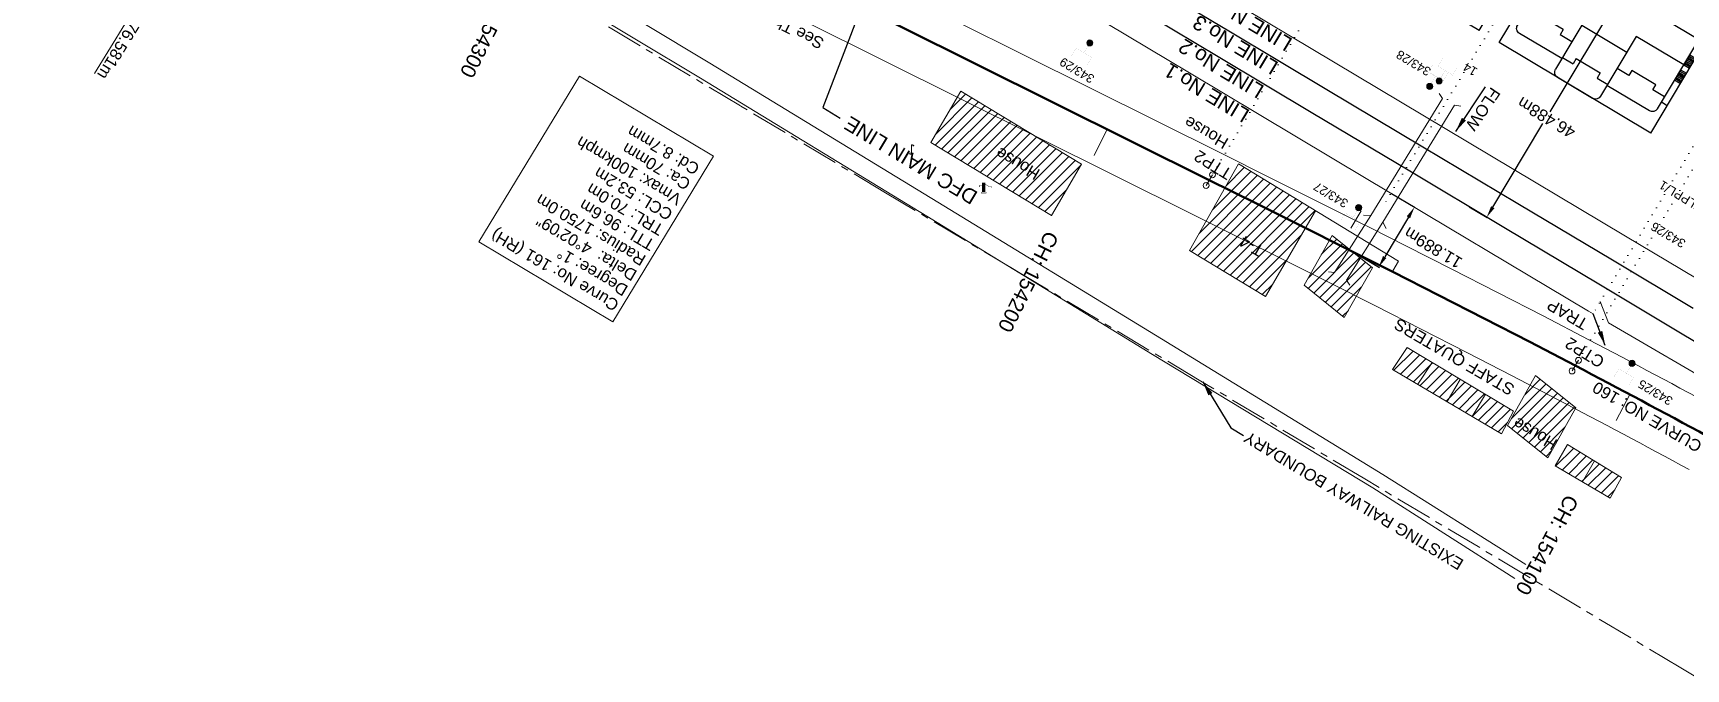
# Model space of a CAD drawing. Header units: metres. Extents: x 597821 to 610090, y 3402206 to 3407451.
# Drawn here: x 607879.9 to 608161.8, y 3403323.1 to 3403431.6 of the extents above; entities that cross this region are included whole.
import ezdxf
from ezdxf.enums import TextEntityAlignment as Align

# ---------------------------------------------------------------- set-up
doc = ezdxf.new("R2010")
doc.units = ezdxf.units.M
doc.header["$MEASUREMENT"] = 0
doc.linetypes.add('CENTER', pattern=[2, 1.25, -0.25, 0.25, -0.25])
doc.linetypes.add('DOT', pattern=[0.25, 0, -0.25])
doc.layers.get('Defpoints').update_dxf_attribs({"color": 5})
for name, color, linetype, lineweight in [('Cardinal_Leader', 10, 'Continuous', 0), ("CHAWAPAIL STN. SRJ's", 7, 'Continuous', 0), ('Compound Wall', 7, 'Continuous', 0), ('DFCC BOUNDARY', 6, 'CENTER', 0), ('Exg track', 7, 'Continuous', 0), ('Existing IR Track', 143, 'Continuous', 0), ('Grill', 7, 'Continuous', 0), ('Hand_Pump', 8, 'Continuous', 0), ('Lamp_Post', 8, 'Continuous', 0), ("NEW CHAWAPAIL STN. SRJ's", 10, 'Continuous', 0), ('OHE MAST', 7, 'Continuous', 0), ('Proposed Chainage', 10, 'Continuous', 0), ('Proposed Curve_Details', 10, 'Continuous', 0), ('PROPOSED DFCC TRACK', 1, 'Continuous', 0), ('proposed structure', 1, 'Continuous', 0), ('Residential Building Pucca', 7, 'Continuous', 0), ('SRJ CH. in Station', 7, 'Continuous', 0), ('Subroad Edge', 34, 'Continuous', 0), ('Text1', 7, 'Continuous', 0)]:
    doc.layers.add(name, color=color, linetype=linetype, lineweight=lineweight)
doc.layers.add('Existing Railway Boundary', color=7, linetype='CENTER')
doc.styles.add('ARIAL', font='arial.ttf')
doc.styles.get("Standard").update_dxf_attribs({"font": 'arial.ttf'})
doc.styles.add('Style-Arial', font='arial.ttf')
doc.linetypes.add('F-LINE', pattern='A,0.6,["X",Standard,S=0.3,R=0,X=0,Y=-0.15],0.1', length=0.7)
doc.dimstyles.new('DIM', dxfattribs={"dimtxt": 2.5, "dimasz": 2.5, "dimexe": 0.18, "dimexo": 0.0625, "dimgap": 0.09, "dimtad": 0, "dimtih": 1, "dimtoh": 1, "dimdec": 3, "dimzin": 0, "dimdsep": 46, "dimtxsty": 'Standard', "dimcen": 0.09, "dimadec": 0, "dimazin": 0, "dimtfac": 1, "dimtdec": 3, "dimtofl": 0, "dimtmove": 0, "dimatfit": 3, "dimfxl": 1, "dimtolj": 1, "dimtzin": 0, "dimarcsym": 0})
doc.dimstyles.new('ISO-25', dxfattribs={"dimtxt": 2.5, "dimasz": 2.5, "dimexe": 1.25, "dimexo": 0.625, "dimtad": 1, "dimtxsty": 'Standard', "dimcen": 2.5, "dimadec": 0, "dimazin": 0, "dimtfac": 1, "dimtmove": 0, "dimatfit": 3, "dimfxl": 1, "dimarcsym": 0})
doc.dimstyles.get("Standard").update_dxf_attribs({"dimtxt": 0.18, "dimasz": 0.18, "dimexe": 0.18, "dimexo": 0.0625, "dimgap": 0.09, "dimtad": 0, "dimtih": 1, "dimtoh": 1, "dimdec": 4, "dimzin": 0, "dimdsep": 46, "dimtxsty": 'Standard', "dimcen": 0.09, "dimadec": 0, "dimazin": 0, "dimtfac": 1, "dimtdec": 4, "dimtofl": 0, "dimtmove": 0, "dimatfit": 3, "dimfxl": 1, "dimtolj": 1, "dimtzin": 0, "dimarcsym": 0})
pattern_1 = [(45, (0, 0), (-0.8838834765, 0.8838834765), [])]

# ---------------------------------------------------------------- blocks, each defined once
blk = doc.blocks.new('*D4')
at = {"layer": 'Defpoints', "color": 0, "transparency": 16777216}
for p in [(608111.48, 3403404.24), (608105.39, 3403394.03), (608109.39, 3403391.64)]:
    blk.add_point(p, dxfattribs=at)
at = {"layer": 'PROPOSED DFCC TRACK', "color": 0, "lineweight": -2, "transparency": 16777216}
for p, q in [((608111.59, 3403404.17), (608115.59, 3403401.79)), ((608114.46, 3403400.13), (608110.41, 3403393.36)), ((608105.5, 3403393.96), (608109.5, 3403391.58))]:
    blk.add_line(p, q, dxfattribs=at)
at = {"layer": 'PROPOSED DFCC TRACK', "color": 0, "transparency": 16777216}
for points in [[(608114.17, 3403400.3), (608114.74, 3403399.96), (608115.48, 3403401.85)], [(608110.13, 3403393.53), (608110.7, 3403393.19), (608109.39, 3403391.64)]]:
    blk.add_solid(points, dxfattribs=at)
at = {"layer": 'PROPOSED DFCC TRACK', "color": 0, "lineweight": 0, "transparency": 16777216, "insert": (608118.68, 3403394.94), "char_height": 2, "attachment_point": 5, "rotation": 149, "style": 'Style-Arial'}
blk.add_mtext('\\A1;11.889m', dxfattribs=at)
blk = doc.blocks.new('TerminatorOpen_0.5')
at = {"color": 0, "linetype": 'ByBlock', "lineweight": -2}
for q in [(-1, 0.25), (-1, 0), (-1, -0.25)]:
    blk.add_line((0, 0), q, dxfattribs=at)
blk = doc.blocks.new('HP')
at = {"color": 8}
for points, const_width in [([(-0.75, 1.03), (-0.75, 1.29), (0, 1.29)], 0.108), ([(0, 0.17), (0, 1.76)], 0.541), ([(-0.04, 1.67), (1.03, 1.06), (1.42, 1.03)], 0.0676)]:
    blk.add_lwpolyline(points, dxfattribs=dict(at, const_width=const_width))
at = {"color": 8, "const_width": 0.0676}
blk.add_lwpolyline([(0, 0.17), (-0.41, 0.17), (-0.41, 0), (0.41, 0), (0.41, 0.17)], close=True, dxfattribs=at)
blk = doc.blocks.new('LP')
for points in [[(0, 0), (0, 1.5)], [(0.25, 1.35), (0.44, 1.35)]]:
    blk.add_lwpolyline(points)
for centre, radius, start, end in [((0.07, 0.99), 0.519, 57.6425, 97.3165), ((0.34, 1.33), 0.094, 11.7012, 168.0476)]:
    blk.add_arc(centre, radius, start, end)
at = {"extrusion": (0, 0, -1)}
blk.add_ellipse((0, 0.01), major_axis=(0.308, 0), ratio=0.400495, dxfattribs=at)
blk.add_ellipse((0.35, 1.36), major_axis=(0.0017, 0.0438), ratio=0.461056, start_param=1.74022, end_param=4.575836)
blk = doc.blocks.new('OHE MAST')
h = blk.add_hatch(color=7)
h.dxf.hatch_style = 1
edge = h.paths.add_edge_path()
edge.add_arc((0, 0), 0.514, 0, 360)
at = {"const_width": 0.01}
for points in [[(1.5, 3.5), (1.5, 2), (-1.5, 2), (-1.5, 3.5)], [(0, 2), (0, 0)]]:
    blk.add_lwpolyline(points, dxfattribs=at)
blk.add_circle((0, 0), 0.514)
blk = doc.blocks.new('*D91')
at = {"layer": 'Defpoints', "color": 0, "transparency": 16777216}
for p in [(608148.58, 3403441.89), (608124.71, 3403402), (608127.82, 3403400.14)]:
    blk.add_point(p, dxfattribs=at)
at = {"layer": 'Text1', "color": 0, "lineweight": -2, "transparency": 16777216}
for p, q in [((608148.69, 3403441.82), (608151.8, 3403439.96)), ((608150.66, 3403438.31), (608138.58, 3403418.13)), ((608128.84, 3403401.85), (608137.41, 3403416.16)), ((608124.82, 3403401.93), (608127.92, 3403400.07))]:
    blk.add_line(p, q, dxfattribs=at)
at = {"layer": 'Text1', "color": 0, "transparency": 16777216}
for points in [[(608150.38, 3403438.48), (608150.95, 3403438.14), (608151.69, 3403440.03)], [(608128.56, 3403402.02), (608129.13, 3403401.68), (608127.82, 3403400.14)]]:
    blk.add_solid(points, dxfattribs=at)
at = {"layer": 'Text1', "color": 0, "lineweight": 0, "transparency": 16777216, "insert": (608138, 3403417.15), "char_height": 2, "attachment_point": 5, "rotation": 149, "style": 'Style-Arial'}
blk.add_mtext('\\A1;46.488m', dxfattribs=at)
blk = doc.blocks.new('A$C7A1F303B')
at = {"layer": 'proposed structure', "color": 1, "lineweight": 25, "extrusion": (-0.002425, 0.000759779, 0.999997)}
for p, q in [((10.34, 31.99, 100.43), (0, 17.42, 100.42)), ((8.9, 27.98, 100.43), (0.94, 16.76, 100.42)), ((7.17, 27.53, 100.43), (8.11, 26.86, 100.43)), ((3.76, 22.72, 100.42), (4.7, 22.06, 100.43)), ((3.91, 22.93, 100.42), (4.84, 22.26, 100.43)), ((4.05, 23.13, 100.42), (4.99, 22.46, 100.43)), ((4.2, 23.33, 100.42), (5.13, 22.67, 100.43)), ((4.34, 23.54, 100.42), (5.28, 22.87, 100.43)), ((4.48, 23.74, 100.42), (5.42, 23.08, 100.43)), ((4.63, 23.95, 100.42), (5.57, 23.28, 100.43)), ((1.74, 19.87, 100.42), (2.67, 19.2, 100.42)), ((1.88, 20.07, 100.42), (2.82, 19.41, 100.42)), ((2.03, 20.28, 100.42), (2.96, 19.61, 100.42)), ((2.17, 20.48, 100.42), (3.11, 19.81, 100.42)), ((2.31, 20.68, 100.42), (3.25, 20.02, 100.42)), ((2.46, 20.89, 100.42), (3.4, 20.22, 100.42)), ((2.6, 21.09, 100.42), (3.54, 20.43, 100.42)), ((2.75, 21.29, 100.42), (3.69, 20.63, 100.42)), ((2.89, 21.5, 100.42), (3.83, 20.83, 100.42)), ((3.47, 22.31, 100.42), (4.41, 21.65, 100.43)), ((3.62, 22.52, 100.42), (4.55, 21.85, 100.43))]:
    blk.add_line(p, q, dxfattribs=at)
at = {"layer": 'proposed structure', "color": 1, "lineweight": 25, "extrusion": (0.020092, 0.004589, 0.999788)}
for p, q in [((34.88, 14.57, 99.75), (10.34, 31.99, 100.16)), ((17.15, 23.33, 100.06), (10.29, 28.21, 100.18)), ((9.43, 24.7, 100.21), (7.53, 26.04, 100.25)), ((9.43, 24.7, 100.21), (8.84, 23.87, 100.23)), ((12.72, 21.11, 100.16), (8.84, 23.87, 100.23)), ((11.51, 15.38, 100.21), (18.38, 25.06, 100.03)), ((17.01, 23.13, 100.07), (18.72, 21.92, 100.04)), ((19.77, 25.29, 100), (25.45, 21.26, 99.91)), ((11.51, 15.38, 100.21), (3.83, 20.83, 100.34)), ((12.72, 21.11, 100.16), (13.31, 21.94, 100.15)), ((15.21, 20.59, 100.12), (13.31, 21.94, 100.15)), ((18.14, 21.09, 100.06), (18.72, 21.92, 100.04)), ((18.14, 21.09, 100.06), (22.02, 18.33, 99.99)), ((18.82, 10.2, 100.09), (25.68, 19.87, 99.91)), ((13.31, 17.92, 100.17), (20.62, 12.74, 100.04)), ((22.02, 18.33, 99.99), (22.6, 19.16, 99.97)), ((22.6, 19.16, 99.97), (24.32, 17.95, 99.95)), ((31.32, 13.27, 99.83), (24.46, 18.15, 99.94)), ((8.62, 11.3, 100.29), (0.94, 16.76, 100.42)), ((24.41, 14.06, 99.96), (22.51, 15.41, 99.99)), ((34.88, 14.57, 99.75), (24.54, 0, 100.02)), ((24.54, 0, 100.02), (8.62, 11.3, 100.29)), ((31.56, 11.88, 99.83), (23.61, 0.67, 100.04)), ((23.83, 13.23, 99.98), (24.41, 14.06, 99.96)), ((27.71, 10.47, 99.91), (23.83, 13.23, 99.98)), ((28.3, 11.3, 99.9), (27.71, 10.47, 99.91)), ((30.2, 9.95, 99.86), (28.3, 11.3, 99.9)), ((26.5, 4.74, 99.96), (18.82, 10.2, 100.09)), ((30.77, 10.77, 99.85), (31.71, 10.1, 99.83)), ((27.22, 5.76, 99.94), (28.16, 5.1, 99.93)), ((27.37, 5.97, 99.94), (28.3, 5.3, 99.92)), ((27.51, 6.17, 99.94), (28.45, 5.5, 99.92)), ((27.66, 6.37, 99.93), (28.59, 5.71, 99.92)), ((27.8, 6.58, 99.93), (28.74, 5.91, 99.91)), ((27.94, 6.78, 99.92), (28.88, 6.12, 99.91)), ((28.09, 6.99, 99.92), (29.03, 6.32, 99.9)), ((28.23, 7.19, 99.92), (29.17, 6.52, 99.9)), ((25.34, 3.11, 99.99), (26.28, 2.45, 99.98)), ((25.49, 3.32, 99.99), (26.42, 2.65, 99.97)), ((25.63, 3.52, 99.99), (26.57, 2.85, 99.97)), ((25.77, 3.72, 99.98), (26.71, 3.06, 99.97)), ((25.92, 3.93, 99.98), (26.86, 3.26, 99.96)), ((26.06, 4.13, 99.97), (27, 3.47, 99.96)), ((26.21, 4.34, 99.97), (27.15, 3.67, 99.95)), ((26.35, 4.54, 99.97), (27.29, 3.87, 99.95)), ((26.5, 4.74, 99.96), (27.44, 4.08, 99.95)), ((27.08, 5.56, 99.95), (28.01, 4.89, 99.93))]:
    blk.add_line(p, q, dxfattribs=at)
at = {"layer": 'proposed structure', "color": 1, "lineweight": 25, "extrusion": (-7.63247e-06, -2.39472e-05, 1)}
blk.add_line((0, 17.42, 100.42), (0.94, 16.76, 100.42), dxfattribs=at)
at = {"layer": 'proposed structure', "color": 1, "lineweight": 25, "extrusion": (0.020092, 0.004589, 0.999788)}
for centre, start, end in [((24.54, -13.5, 100.49), 311.7721, 41.7721), ((19.59, -22.09, 100.49), 311.7721, 41.7721), ((14.4, -26.73, 100.49), 221.7721, 311.7721), ((5.3, -30.68, 100.49), 221.7721, 311.7721)]:
    blk.add_arc(centre, 1, start, end, dxfattribs=at)

msp = doc.modelspace()

# ---------------------------------------------------------------- hatches: boundary and pattern name
at = {"layer": 'Text1'}
h = msp.add_hatch(dxfattribs=at)
h.set_pattern_fill('ANSI31', color=3, scale=10)
h.set_pattern_definition(pattern_1)
h.paths.add_polyline_path([(608038.1031, 3403421.6434), (608032.9714, 3403412.887), (608053.5915, 3403400.4192), (608058.7233, 3403409.1755)])
h.paths.add_polyline_path([(608052.5064, 3403408.3278), (608044.654, 3403412.9123), (608043.1166, 3403410.2791), (608050.9691, 3403405.6946)], flags=24)
h = msp.add_hatch(dxfattribs=at)
h.set_pattern_fill('ANSI31', color=3, scale=10)
h.set_pattern_definition(pattern_1)
h.paths.add_polyline_path([(608086.0833, 3403398.1022), (608080.6874, 3403400.7943), (608077.1269, 3403394.4931), (608090.0947, 3403386.6004), (608094.366, 3403393.9624), (608093.9077, 3403394.1923)])
h.paths.add_polyline_path([(608094.3664, 3403393.9631), (608096.88, 3403398.2954), (608096.1455, 3403398.6636), (608088.3183, 3403402.5748), (608083.1505, 3403405.1532), (608080.6874, 3403400.7943), (608086.0833, 3403398.1022)])
h.paths.add_polyline_path([(608096.1455, 3403398.6636), (608096.88, 3403398.2954), (608098.5948, 3403401.251), (608085.4565, 3403409.2341), (608083.1505, 3403405.1532), (608088.3183, 3403402.5748)])
h.paths.add_polyline_path([(608090.7071, 3403395.2028), (608086.2242, 3403397.8201), (608084.7116, 3403395.2293), (608089.1945, 3403392.612)], flags=24)
h = msp.add_hatch(dxfattribs=at)
h.set_pattern_fill('ANSI31', color=3, scale=10)
h.set_pattern_definition([(45, (-34.7198, 23.9162), (-0.8838834765, 0.8838834765), [])])
edge = h.paths.add_edge_path()
edge.add_line((608096.656, 3403388.5266), (608101.433, 3403397.045))
edge.add_line((608103.5284, 3403383.0136), (608096.656, 3403388.5266))
edge.add_line((608108.3053, 3403391.532), (608103.5284, 3403383.0136))
edge.add_line((608101.433, 3403397.045), (608108.3053, 3403391.532))
h = msp.add_hatch(dxfattribs=at)
h.set_pattern_fill('ANSI31', color=3, scale=10)
h.set_pattern_definition(pattern_1)
h.paths.add_polyline_path([(608111.7639, 3403374.1789), (608114.2196, 3403377.9016), (608132.3744, 3403367.077), (608130.3315, 3403363.1928)])
h = msp.add_hatch(dxfattribs=at)
h.set_pattern_fill('ANSI31', color=3, scale=10)
h.set_pattern_definition(pattern_1)
edge = h.paths.add_edge_path()
edge.add_line((608131.3759, 3403364.6104), (608136.1528, 3403373.1288))
edge.add_line((608138.2483, 3403359.0974), (608131.3759, 3403364.6104))
edge.add_line((608143.0252, 3403367.6158), (608138.2483, 3403359.0974))
edge.add_line((608136.1528, 3403373.1288), (608143.0252, 3403367.6158))
h = msp.add_hatch(dxfattribs=at)
h.set_pattern_fill('ANSI31', color=3, scale=10)
h.set_pattern_definition([(45, (3.1416, -1.919), (-0.8838834765, 0.8838834765), [])])
h.paths.add_polyline_path([(608141.6075, 3403361.3859), (608150.8253, 3403355.7552), (608148.902, 3403352.2112), (608139.4914, 3403357.7073)])

# ---------------------------------------------------------------- linework, layer by layer
at = {"layer": 'Cardinal_Leader', "linetype": 'Continuous', "lineweight": 13}
for p, q in [((608079.9447, 3403405.5709), (608081.0327, 3403407.3916)), ((608142.3738, 3403373.9097), (608143.4619, 3403375.7305))]:
    msp.add_line(p, q, dxfattribs=at)
for centre in [(608081.0327, 3403407.3916), (608079.9447, 3403405.5709), (608143.4619, 3403375.7305), (608142.3738, 3403373.9097)]:
    msp.add_circle(centre, 0.5, dxfattribs=at)
at = {"layer": "CHAWAPAIL STN. SRJ's", "linetype": 'DOT', "lineweight": 13, "ltscale": 5, "flags": 128}
msp.add_lwpolyline([(608151.8996, 3403462.8541), (608149.2571, 3403458.4826), (608145.6374, 3403460.7093), (608110.5103, 3403402.657)], dxfattribs=at)
at = {"layer": "CHAWAPAIL STN. SRJ's", "linetype": 'DOT', "lineweight": 13, "ltscale": 5, "elevation": 0.081, "flags": 128}
msp.add_lwpolyline([(608182.3734, 3403444.6093), (608145.9653, 3403383.6697)], dxfattribs=at)
at = {"layer": 'Compound Wall'}
msp.add_polyline3d([(608104.6333, 3403398.2594, 265.2107), (608106.4056, 3403401.2341, 264.6895)], dxfattribs=at)
at = {"layer": 'Exg track', "lineweight": 15}
for p, q in [((608147.1909, 3403385.7701), (608148.5928, 3403382.1366)), ((608145.9653, 3403383.6697, 0.081), (608147.3672, 3403380.0362, 0.081))]:
    msp.add_line(p, q, dxfattribs=at)
at = {"layer": 'Existing IR Track', "color": 0, "lineweight": 20, "flags": 128}
for points in [[(608187.902, 3403375.2636), (608151.5167, 3403396.9152), (608086.4235, 3403435.7831), (608056.7796, 3403453.4972), (608031.8518, 3403468.4243), (608012.9231, 3403479.7069), (607975.9689, 3403501.7758), (607956.1825, 3403513.6224), (607936.3775, 3403525.4876), (607916.8375, 3403537.1673), (607899.659, 3403547.5073), (607879.377, 3403559.6085), (607862.2113, 3403569.8569), (607844.4569, 3403580.4738), (607828.8824, 3403589.8264), (607809.379, 3403601.4936), (607791.9107, 3403611.9358), (607773.1687, 3403623.2026), (607759.7901, 3403631.2413), (607739.2471, 3403643.525), (607722.3299, 3403653.5866)], [(608145.9653, 3403383.6697), (608145.1533, 3403384.1435), (608107.2322, 3403406.7721), (608077.1122, 3403424.809), (608048.9418, 3403441.6816), (608028.7206, 3403453.8546), (608009.5482, 3403465.3257), (607999.9832, 3403471.033), (607981.9504, 3403481.8659), (607967.9877, 3403490.2163), (607949.1946, 3403501.4065), (607926.8519, 3403514.7494), (607908.8396, 3403525.5435), (607890.4199, 3403536.5796), (607871.5161, 3403547.8865), (607855.0867, 3403557.649), (607837.0381, 3403568.5038), (607819.5812, 3403578.9165), (607801.5152, 3403589.7056), (607785.097, 3403599.5287), (607764.9084, 3403611.5797), (607751.7691, 3403619.4251), (607731.5539, 3403631.4851)], [(608251.8545, 3403325.9672), (608222.2986, 3403341.8834), (608219.9458, 3403343.0072), (608216.8169, 3403344.597), (608210.6906, 3403347.5186), (608189.1933, 3403358.4469), (608148.5928, 3403382.1366)]]:
    msp.add_lwpolyline(points, dxfattribs=at)
at = {"layer": 'Existing IR Track', "color": 0, "lineweight": 25, "flags": 128}
for points in [[(608163.0209, 3403384.5647), (608149.253, 3403392.8035), (608133.1137, 3403402.4273), (608116.9102, 3403412.0895), (608100.5498, 3403421.8888), (608084.103, 3403431.7437), (608069.1691, 3403440.6578), (608054.167, 3403449.6128), (608029.322, 3403464.5008), (608010.4231, 3403475.8438), (608006.3658, 3403478.277), (607987.3072, 3403489.7199), (607973.099, 3403498.1886), (607953.8044, 3403509.6915), (607932.1823, 3403522.5789), (607914.3945, 3403533.2082), (607896.6199, 3403543.9107), (607876.7913, 3403555.7505)], [(608191.4116, 3403362.138), (608160.6071, 3403380.5312), (608147.2148, 3403388.5271), (608130.7101, 3403398.4046), (608114.4058, 3403408.1623), (608098.1416, 3403417.8652), (608082.0197, 3403427.4872), (608066.7525, 3403436.6154), (608051.5213, 3403445.7222), (608026.9257, 3403460.44), (608008.1768, 3403471.6857), (608002.8781, 3403474.8569), (607984.5464, 3403485.8427), (607970.6918, 3403494.1213), (607951.5286, 3403505.5588), (607929.5354, 3403518.6739), (607911.5987, 3403529.3824), (607893.3567, 3403540.369), (607874.2672, 3403551.8113)]]:
    msp.add_lwpolyline(points, dxfattribs=at)
at = {"layer": 'Existing IR Track', "color": 0, "linetype": 'Continuous', "lineweight": 20, "flags": 128}
msp.add_lwpolyline([(608106.7909, 3403400.4725), (608108.027, 3403400.4561), (608120.2835, 3403420.3965), (608119.7046, 3403421.2755)], dxfattribs=at)
at = {"layer": 'Existing IR Track', "color": 0, "linetype": 'Continuous', "lineweight": 20, "elevation": 0.001, "flags": 128}
msp.add_lwpolyline([(608110.648, 3403398.203), (608110.0723, 3403399.297), (608122.3287, 3403419.2373), (608123.3747, 3403419.1206)], dxfattribs=at)
at = {"layer": 'Existing Railway Boundary', "color": 36, "lineweight": 20, "ltscale": 5}
msp.add_lwpolyline([(608183.3848, 3403309.7999), (608160.9566, 3403323.2523), (608107.0112, 3403355.483), (608078.7719, 3403372.3635), (608047.5152, 3403391.0269), (608025.2825, 3403404.3205), (608000.5419, 3403419.1267), (607962.3206, 3403442.0412), (607918.2384, 3403468.3597), (607908.5225, 3403452.0667), (607756.2131, 3403543.6905), (607765.5086, 3403559.4423), (607571.8471, 3403673.7258)], dxfattribs=at)
at = {"layer": 'Grill', "color": 1, "linetype": 'F-LINE', "lineweight": 13, "ltscale": 2}
for points in [[(608108.0858, 3403398.2668), (608106.2125, 3403399.2103), (608098.3833, 3403403.1348), (608090.5533, 3403407.0475), (608082.7209, 3403410.9553), (608003.4475, 3403450.4965), (607995.6183, 3403454.4027), (607987.7968, 3403458.3112), (607979.9815, 3403462.2287), (607972.1764, 3403466.1595), (607964.384, 3403470.1084), (607956.6067, 3403474.0803), (607948.8471, 3403478.0798), (607941.1021, 3403482.1149, -0.00760414), (607894.4722, 3403507.4621), (607886.8741, 3403511.7673), (607879.2978, 3403516.1041), (607871.7352, 3403520.4708), (607864.1835, 3403524.8626), (607856.6402, 3403529.275), (607849.1024, 3403533.7031), (607841.5662, 3403538.1429), (607834.0327, 3403542.5876), (607506.4115, 3403735.9234)], [(608162.3277, 3403357.101, 0.00364354), (608139.9077, 3403369.0591), (608132.1672, 3403373.0918), (608124.413, 3403377.0886), (608116.6403, 3403381.0581), (608108.8516, 3403385.0051), (608101.0495, 3403388.9344), (608093.2363, 3403392.8509), (608085.4128, 3403396.7604), (608077.5868, 3403400.665), (607998.3145, 3403440.2056), (607990.4842, 3403444.1123), (607982.6498, 3403448.0272), (607974.8185, 3403451.9529), (607966.9909, 3403455.895), (607959.1696, 3403459.8585), (607951.3571, 3403463.8483), (607945.7698, 3403466.7282)], [(608269.6774, 3403309.7903), (608228.9779, 3403332.9467), (608221.3718, 3403337.2732), (608213.758, 3403341.5978), (608206.1374, 3403345.9136), (608198.5061, 3403350.2167), (608190.8613, 3403354.5022), (608183.2004, 3403358.7653), (608175.5208, 3403363.0011), (608167.8257, 3403367.2017, 0.00364748), (608145.2334, 3403379.2516), (608137.4583, 3403383.3023), (608129.6626, 3403387.3205), (608121.8547, 3403391.308), (608114.0372, 3403395.2696), (608108.0858, 3403398.2668)]]:
    msp.add_lwpolyline(points, format="xyb", dxfattribs=at)
at = {"layer": "NEW CHAWAPAIL STN. SRJ's", "linetype": 'DOT', "lineweight": 13, "ltscale": 5, "flags": 128}
for points in [[(608124.0971, 3403479.4544), (608080.4887, 3403406.4812)], [(608190.688, 3403438.189), (608186.2933, 3403430.8351), (608179.0307, 3403435.2504), (608142.9178, 3403374.8201)]]:
    msp.add_lwpolyline(points, dxfattribs=at)
at = {"layer": 'Proposed Chainage', "lineweight": 0, "flags": 128}
for points in [[(608060.8353, 3403410.6968), (608063.0671, 3403415.1711)], [(608149.8838, 3403365.4891), (608152.2312, 3403369.9038)]]:
    msp.add_lwpolyline(points, dxfattribs=at)
at = {"layer": 'Proposed Curve_Details'}
msp.add_lwpolyline([(607978.7597, 3403382.3084), (607995.9439, 3403410.54), (607973.0785, 3403424.2037), (607955.8943, 3403395.9722)], close=True, dxfattribs=at)
at = {"layer": 'PROPOSED DFCC TRACK', "color": 1, "linetype": 'Continuous', "lineweight": 50, "flags": 128}
msp.add_lwpolyline([(608165.4352, 3403362.8101, 0.00364577), (608142.9178, 3403374.8201), (608135.1578, 3403378.863), (608127.3802, 3403382.8718), (608119.5876, 3403386.8515), (608111.7826, 3403390.8068), (608103.9677, 3403394.7425), (608096.1455, 3403398.6636), (608088.3183, 3403402.5748), (608080.4887, 3403406.4812), (608001.2157, 3403446.0222), (607993.3861, 3403449.9286), (607985.559, 3403453.8399), (607977.7367, 3403457.761), (607969.9218, 3403461.6967), (607962.1168, 3403465.652), (607954.3242, 3403469.6316), (607946.5466, 3403473.6405), (607938.7866, 3403477.6833, -0.00760585), (607892.0125, 3403503.1089), (607884.3997, 3403507.4225), (607876.8058, 3403511.7693)], format="xyb", dxfattribs=at)
at = {"layer": 'PROPOSED DFCC TRACK', "linetype": 'Continuous', "flags": 128}
msp.add_lwpolyline([(608108.027, 3403400.4561), (608101.8465, 3403390.7181), (608100.8025, 3403390.8518)], dxfattribs=at)
at = {"layer": 'PROPOSED DFCC TRACK', "linetype": 'Continuous', "elevation": 0.001, "flags": 128}
msp.add_lwpolyline([(608110.0723, 3403399.297), (608103.9028, 3403389.4321), (608104.4799, 3403388.5519)], dxfattribs=at)
at = {"layer": 'Residential Building Pucca', "color": 3, "linetype": 'Continuous', "lineweight": 18, "ltscale": 5}
for p, q in [((608032.9714, 3403412.887, 262.8951), (608038.1031, 3403421.6434, 262.8881)), ((608038.1031, 3403421.6434, 262.8881), (608058.7233, 3403409.1755, 262.8881)), ((608053.5915, 3403400.4192), (608032.9714, 3403412.887)), ((608058.7233, 3403409.1755), (608053.5915, 3403400.4192)), ((608096.656, 3403388.5266), (608101.433, 3403397.045)), ((608101.433, 3403397.045), (608108.3053, 3403391.532)), ((608108.3053, 3403391.532, 265.3204), (608103.5284, 3403383.0136, 263.6009)), ((608103.5284, 3403383.0136, 263.6009), (608096.656, 3403388.5266, 263.6009)), ((608131.3759, 3403364.6104), (608136.1528, 3403373.1288)), ((608136.1528, 3403373.1288), (608143.0252, 3403367.6158)), ((608143.0252, 3403367.6158, 265.3204), (608138.2483, 3403359.0974, 263.6009)), ((608138.2483, 3403359.0974, 263.6009), (608131.3759, 3403364.6104, 263.6009))]:
    msp.add_line(p, q, dxfattribs=at)
for points in [[(608111.8005, 3403391.0041), (608112.787, 3403392.6276), (608085.4565, 3403409.2341), (608077.1269, 3403394.4931), (608090.0947, 3403386.6004), (608098.5948, 3403401.251)], [(608111.7639, 3403374.1789), (608114.2196, 3403377.9016), (608132.3744, 3403367.077), (608130.3315, 3403363.1928), (608111.7639, 3403374.1789)], [(608116.0605, 3403371.6367), (608118.5238, 3403375.3353)], [(608121.0477, 3403368.6859), (608123.3106, 3403372.4812)], [(608125.327, 3403366.1538), (608127.5814, 3403369.9347)], [(608141.6075, 3403361.3859), (608150.8253, 3403355.7552), (608148.902, 3403352.2112), (608139.4914, 3403357.7073), (608141.6075, 3403361.3859)], [(608146.2164, 3403358.5705), (608144.13, 3403354.9982)]]:
    msp.add_lwpolyline(points, dxfattribs=at)
at = {"layer": 'Subroad Edge', "lineweight": 13}
for points in [[(607935.1234, 3403463.3354, 263.1168), (607937.1646, 3403461.9507, 263.119), (607961.5198, 3403446.7739, 263.11), (607995.2942, 3403426.4245, 262.8361), (608034.2044, 3403402.7273, 262.8571), (608072.3546, 3403379.3807, 262.7771)], [(607933.2177, 3403460.4673, 263.0782), (607933.5535, 3403460.2407, 263.0789), (607937.0183, 3403457.9035, 263.086), (607960.0959, 3403444.0524, 263.074), (607993.6926, 3403423.86, 262.8171), (608032.2989, 3403400.3492, 262.8241), (608070.8206, 3403376.7331, 262.7461)], [(608072.3546, 3403379.3807, 262.7771), (608110.0698, 3403356.267, 262.5112), (608134.5042, 3403340.9022, 262.5262)], [(608070.8206, 3403376.7331, 262.7461), (608108.3706, 3403353.9625, 262.4932), (608132.6074, 3403338.4944, 262.5182)]]:
    msp.add_polyline3d(points, dxfattribs=at)

# ---------------------------------------------------------------- block references
at = {"layer": 'Hand_Pump', "xscale": 0.9997078269170317, "yscale": 0.9997078269170317, "zscale": 0.9997078269170317}
msp.add_blockref('HP', (608042.0061, 3403404.2655, 263.034), dxfattribs=at)
at = {"layer": 'Lamp_Post', "xscale": 0.9997078269170317, "yscale": 0.9997078269170317, "zscale": 0.9997078269170317}
msp.add_blockref('LP', (608029.6823, 3403410.9871, 262.9341), dxfattribs=at)
at = {"layer": 'OHE MAST', "lineweight": 20}
for p, rotation in [((608060.1152, 3403429.8764), 149.0208306544456), ((608119.7035, 3403423.4039), 329.0208306544455), ((608118.0876, 3403422.4698), 329.0208306544455), ((608105.9749, 3403401.776), 149.0208306544456), ((608152.6149, 3403375.2151), 149.0208306544456)]:
    msp.add_blockref('OHE MAST', p, dxfattribs=dict(at, rotation=rotation))
at = {"layer": 'proposed structure', "extrusion": (-0.013589, 0.007548, 0.999879), "xscale": -1, "rotation": 113.8050117498471}
for p in [(608069.3802, 3403435.3435, 17307.6777), (608098.6598, 3403417.8705, 17307.2306)]:
    msp.add_blockref('A$C7A1F303B', p, dxfattribs=at)

# ---------------------------------------------------------------- texts
at = {"layer": 'DFCC BOUNDARY', "color": 36, "insert": (607905.2267, 3403446.3319), "char_height": 2, "attachment_point": 4, "rotation": 238.566309, "line_spacing_factor": 0.60036, "style": 'ARIAL'}
msp.add_mtext('{\\LIR CH: 343876.581m}', dxfattribs=at)
at = {"layer": 'Exg track', "style": 'ARIAL'}
msp.add_text('TRAP ', height=2, rotation=149.797857, dxfattribs=at).set_placement((608145.313, 3403382.5426))
at = {"layer": 'Existing Railway Boundary', "color": 36, "linetype": 'Continuous', "ltscale": 5, "style": 'ARIAL'}
msp.add_text('EXISTING RAILWAY BOUNDARY', height=2, rotation=149, dxfattribs=at).set_placement((608087.1975, 3403363.6926), align=Align.RIGHT)
at = {"layer": 'OHE MAST', "style": 'ARIAL'}
for s, p in [('343/29', (608061.0526, 3403424.1916)), ('343/28', (608118.4615, 3403425.4373)), ('14', (608126.3894, 3403425.4216)), ('343/27', (608104.3509, 3403402.9382)), ('PMLPPL/1', (608166.3987, 3403401.3225)), ('343/26', (608161.8992, 3403396.1018)), ('343/25', (608159.7176, 3403369.2242))]:
    msp.add_text(s, height=1.5, rotation=149, dxfattribs=at).set_placement(p)
at = {"layer": 'Proposed Chainage', "lineweight": 0, "char_height": 2.5, "attachment_point": 4, "line_spacing_factor": 0.6, "style": 'Style-Arial'}
for s, insert, rotation in [('CH: 154300', (607962.0692, 3403440.8671), 243.267035), ('CH: 154200', (608053.7672, 3403397.4599), 243.4902), ('CH: 154100', (608142.4736, 3403352.4406), 241.998993)]:
    msp.add_mtext(s, dxfattribs=dict(at, insert=insert, rotation=rotation))
at = {"layer": 'Proposed Curve_Details', "lineweight": 0, "insert": (607993.7561, 3403408.9822), "char_height": 2, "attachment_point": 7, "rotation": 149.41477, "line_spacing_factor": 0.9, "style": 'ARIAL'}
msp.add_mtext('Curve No: 161{\\C1; (RH)}\\PDegree: 1%%D\\PDelta:  4%%D02\'09"\\PRadius: 1750.0m\\PTTL: 96.6m\\PTRL: 70.0m\\PCCL: 53.2m\\PVmax: 100kmph\\PCa: 70mm\\PCd: 8.7mm', dxfattribs=at)
at = {"layer": 'Proposed Curve_Details', "insert": (608164.7532, 3403361.6641), "char_height": 2, "attachment_point": 7, "rotation": 149.711205, "line_spacing_factor": 0.9, "style": 'ARIAL'}
msp.add_mtext('CURVE NO: 160', dxfattribs=at)
at = {"layer": 'PROPOSED DFCC TRACK', "color": 10, "linetype": 'Continuous', "lineweight": -3, "ltscale": 5, "style": 'ARIAL'}
msp.add_text(' DFC MAIN LINE', height=2.5, rotation=149, dxfattribs=at).set_placement((608019.251, 3403417.5146), align=Align.RIGHT)
at = {"layer": 'proposed structure', "color": 1, "style": 'ARIAL'}
for s, p in [('TTP2', (608084.5451, 3403408.1295)), ('CTP2', (608148.0996, 3403376.0248))]:
    msp.add_text(s, height=2, rotation=148.455655, dxfattribs=at).set_placement(p)
at = {"layer": 'SRJ CH. in Station', "color": 7, "lineweight": 15}
for s, p in [('LINE No.4', (608087.3198, 3403433.5519)), ('LINE No.3', (608084.9304, 3403429.549)), ('LINE No.2', (608082.5071, 3403425.5027)), ('LINE No.1', (608080.028, 3403421.3776))]:
    msp.add_text(s, height=2.5, rotation=149, dxfattribs=at).set_placement(p, align=Align.MIDDLE_CENTER)
at = {"layer": 'Text1', "color": 1, "style": 'ARIAL'}
msp.add_text('See Through Fencing', height=2, rotation=153.341737, dxfattribs=at).set_placement((608014.9714, 3403430.5093))
at = {"layer": 'Text1', "color": 7, "style": 'ARIAL'}
for s, rotation, p in [('FLOW', 235.845924, (608128.6224, 3403422.4928)), ('House', 149.722073, (608083.9509, 3403413.4115))]:
    msp.add_text(s, height=2, rotation=rotation, dxfattribs=at).set_placement(p)
at = {"layer": 'Text1', "color": 3, "style": 'ARIAL'}
for s, p in [('House', (608051.7948, 3403408.1169)), ('T-4', (608090.0232, 3403395.0231)), ('STAFF QUATERS', (608132.7688, 3403371.3454)), ('House', (608140.0575, 3403362.0345))]:
    msp.add_text(s, height=2, rotation=149.722073, dxfattribs=at).set_placement(p)

# ---------------------------------------------------------------- dimensions: what is measured, and where the dimension line sits
at = {"layer": 'PROPOSED DFCC TRACK', "color": 10, "lineweight": 0}
dim = msp.add_linear_dim(base=(608109.3887, 3403391.6405), p1=(608111.4791, 3403404.2378), p2=(608105.3877, 3403394.0274), angle=239.180472, dimstyle='Standard', override={"dimtxt": 2, "dimasz": 2, "dimexe": 0.125, "dimexo": 0.125, "dimgap": 0.125, "dimtad": 1, "dimtih": 0, "dimtoh": 0, "dimdec": 3, "dimzin": 3, "dimpost": 'm', "dimtxsty": 'Style-Arial', "dimsah": 1, "dimadec": 4, "dimazin": 3, "dimtmove": 2, "dimatfit": 1, "dimldrblk": 'TerminatorOpen_0.5', "dimfrac": 2, "dimtzin": 11}, dxfattribs=at)
dim.commit()
dim.dimension.update_dxf_attribs({"geometry": '*D4', "text_midpoint": (608118.6752, 3403394.9442), "dimtype": 161, "text_rotation": 149})
at = {"layer": 'Text1', "color": 0, "lineweight": 0}
dim = msp.add_linear_dim(base=(608127.8165, 3403400.1364), p1=(608148.5814, 3403441.8866), p2=(608124.7084, 3403401.9965), angle=239.100784, dimstyle='Standard', override={"dimtxt": 2, "dimasz": 2, "dimexe": 0.125, "dimexo": 0.125, "dimgap": 0.125, "dimtad": 1, "dimtih": 0, "dimtoh": 0, "dimdec": 3, "dimzin": 3, "dimpost": 'm', "dimtxsty": 'Style-Arial', "dimsah": 1, "dimadec": 4, "dimazin": 3, "dimtmove": 2, "dimatfit": 1, "dimldrblk": 'TerminatorOpen_0.5', "dimfrac": 2, "dimtzin": 11}, dxfattribs=at)
dim.commit()
dim.dimension.update_dxf_attribs({"geometry": '*D91', "text_midpoint": (608137.9963, 3403417.1461), "dimtype": 161, "text_rotation": 149})

# ---------------------------------------------------------------- leaders
msp.add_leader([(608148.0441, 3403378.2713), (608145.9653, 3403383.6697)], dimstyle='DIM', override={"dimgap": 0.09, "dimtad": 0})
at = {"layer": 'Existing Railway Boundary', "color": 36, "linetype": 'Continuous', "ltscale": 5}
msp.add_leader([(608079.3829, 3403372.083, -613.7163), (608084.1749, 3403364.2318, -613.7163), (608086.3431, 3403362.9257, -613.7163)], dimstyle='ISO-25', override={"dimtxt": 3, "dimtad": 0, "dimdec": 3, "dimzin": 2, "dimtdec": 3}, dxfattribs=at)
at = {"layer": 'PROPOSED DFCC TRACK', "color": 10, "linetype": 'Continuous', "lineweight": -3, "ltscale": 5}
msp.add_leader([(608021.1693, 3403436.0695, 130.919), (608014.5857, 3403418.8413, 130.919), (608017.5448, 3403417.0587, 130.919)], dimstyle='ISO-25', override={"dimtxt": 3, "dimasz": 2.5, "dimgap": 0.625, "dimtad": 0, "dimdec": 3, "dimzin": 2, "dimtdec": 3}, dxfattribs=at)
at = {"layer": 'Text1', "color": 7}
msp.add_leader([(608122.5297, 3403414.7961), (608127.622, 3403422.3915)], dimstyle='ISO-25', override={"dimtxt": 3, "dimasz": 2.5, "dimgap": 0.625, "dimtad": 0, "dimdec": 3, "dimzin": 2, "dimtdec": 3}, dxfattribs=at)

doc.saveas('drawing.dxf')
